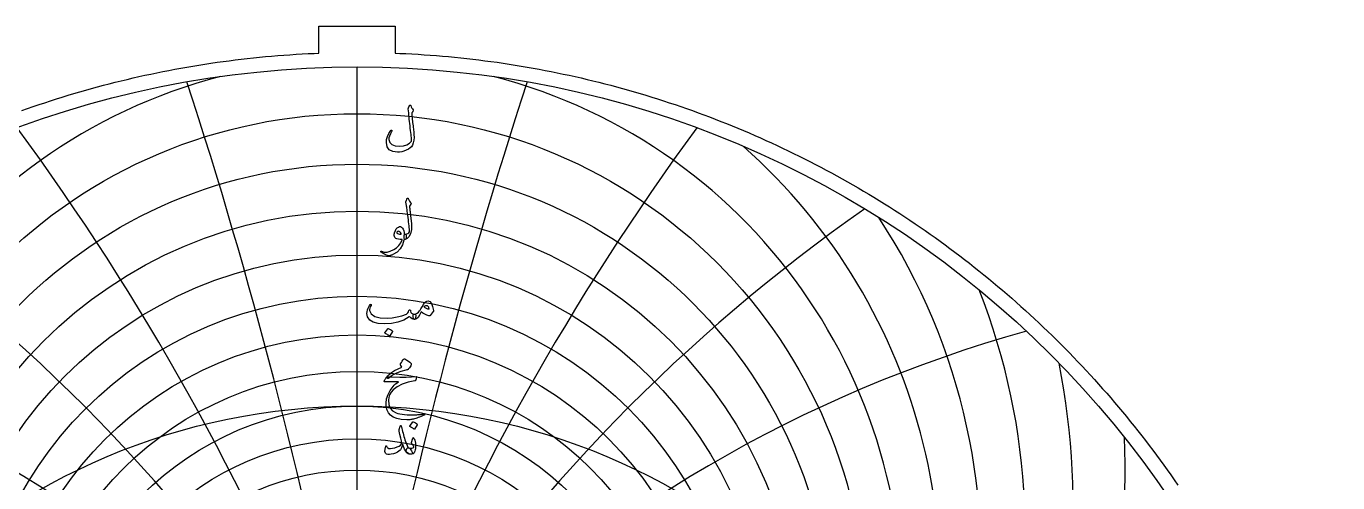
# Model space of a CAD drawing. Header units: millimetres. Extents: x -84 to 84, y -84 to 86.
# Drawn here: x -27.8 to 82.3, y 47.5 to 85.8 of the extents above; entities that cross this region are included whole.
import ezdxf

# ---------------------------------------------------------------- set-up
doc = ezdxf.new("R2010")
doc.units = ezdxf.units.MM
for name, color, linetype in [('CUT_OUTER', 1, 'Continuous'), ('ENGRAVE', 7, 'Continuous'), ('ENGRAVE_FINE', 8, 'Continuous'), ('TEXT', 5, 'Continuous')]:
    doc.layers.add(name, color=color, linetype=linetype)

msp = doc.modelspace()

# ---------------------------------------------------------------- linework, layer by layer
at = {"layer": 'CUT_OUTER'}
msp.add_lwpolyline([(-28.1547, 78.6872), (-27.6714, 78.8585), (-27.187, 79.0268), (-26.7016, 79.1921), (-26.2152, 79.3544), (-25.7278, 79.5138), (-25.2394, 79.6702), (-24.7501, 79.8235), (-24.2598, 79.9739), (-23.7686, 80.1212), (-23.2766, 80.2656), (-22.7836, 80.4069), (-22.2899, 80.5452), (-21.7952, 80.6804), (-21.2998, 80.8126), (-20.8035, 80.9418), (-20.3065, 81.0679), (-19.8087, 81.191), (-19.3101, 81.311), (-18.8108, 81.428), (-18.3108, 81.5419), (-17.8102, 81.6527), (-17.3088, 81.7604), (-16.8068, 81.8651), (-16.3042, 81.9667), (-15.8009, 82.0652), (-15.2971, 82.1606), (-14.7927, 82.2529), (-14.2877, 82.3421), (-13.7822, 82.4282), (-13.2762, 82.5112), (-12.7696, 82.5912), (-12.2626, 82.668), (-11.7552, 82.7416), (-11.2472, 82.8122), (-10.7389, 82.8797), (-10.2302, 82.944), (-9.721, 83.0052), (-9.2115, 83.0633), (-8.7017, 83.1182), (-8.1915, 83.1701), (-7.6811, 83.2188), (-7.1703, 83.2643), (-6.6593, 83.3068), (-6.148, 83.3461), (-5.6365, 83.3822), (-5.1247, 83.4152), (-4.6128, 83.4451), (-4.1007, 83.4718), (-3.5885, 83.4954), (-3.2025, 83.5108), (-3.2025, 85.7685), (3.2025, 85.7685), (3.2025, 83.5108), (3.5885, 83.4954), (4.1007, 83.4718), (4.6128, 83.4451), (5.1247, 83.4152), (5.6365, 83.3822), (6.148, 83.3461), (6.6593, 83.3068), (7.1703, 83.2643), (7.6811, 83.2188), (8.1915, 83.1701), (8.7017, 83.1182), (9.2115, 83.0633), (9.721, 83.0052), (10.2302, 82.944), (10.7389, 82.8797), (11.2472, 82.8122), (11.7552, 82.7416), (12.2626, 82.668), (12.7696, 82.5912), (13.2762, 82.5112), (13.7822, 82.4282), (14.2877, 82.3421), (14.7927, 82.2529), (15.2971, 82.1606), (15.8009, 82.0652), (16.3042, 81.9667), (16.8068, 81.8651), (17.3088, 81.7604), (17.8102, 81.6527), (18.3108, 81.5419), (18.8108, 81.428), (19.3101, 81.311), (19.8087, 81.191), (20.3065, 81.0679), (20.8035, 80.9418), (21.2998, 80.8126), (21.7952, 80.6804), (22.2899, 80.5452), (22.7836, 80.4069), (23.2766, 80.2656), (23.7686, 80.1212), (24.2598, 79.9739), (24.7501, 79.8235), (25.2394, 79.6702), (25.7278, 79.5138), (26.2152, 79.3544), (26.7016, 79.1921), (27.187, 79.0268), (27.6714, 78.8585), (28.1547, 78.6872), (28.637, 78.513), (29.1182, 78.3358), (29.5983, 78.1556), (30.0773, 77.9725), (30.5552, 77.7865), (31.0319, 77.5976), (31.5075, 77.4057), (31.9818, 77.2109), (32.455, 77.0132), (32.9269, 76.8126), (33.3976, 76.6092), (33.867, 76.4028), (34.3352, 76.1936), (34.8021, 75.9814), (35.2676, 75.7665), (35.7318, 75.5486), (36.1947, 75.328), (36.6563, 75.1045), (37.1164, 74.8781), (37.5751, 74.649), (38.0325, 74.417), (38.4884, 74.1823), (38.9428, 73.9447), (39.3958, 73.7044), (39.8473, 73.4612), (40.2973, 73.2154), (40.7458, 72.9667), (41.1927, 72.7153), (41.6381, 72.4612), (42.082, 72.2044), (42.5242, 71.9448), (42.9649, 71.6825), (43.4039, 71.4175), (43.8413, 71.1499), (44.277, 70.8795), (44.7111, 70.6065), (45.1435, 70.3309), (45.5742, 70.0525), (46.0031, 69.7716), (46.4304, 69.488), (46.8559, 69.2018), (47.2796, 68.913), (47.7016, 68.6216), (48.1217, 68.3276), (48.5401, 68.0311), (48.9566, 67.7319), (49.3713, 67.4303), (49.7841, 67.1261), (50.195, 66.8193), (50.6041, 66.5101), (51.0112, 66.1983), (51.4164, 65.8841), (51.8197, 65.5674), (52.2211, 65.2482), (52.6204, 64.9265), (53.0178, 64.6024), (53.4132, 64.2759), (53.8066, 63.9469), (54.198, 63.6156), (54.5873, 63.2818), (54.9745, 62.9457), (55.3597, 62.6072), (55.7429, 62.2663), (56.1239, 61.9231), (56.5028, 61.5776), (56.8795, 61.2297), (57.2542, 60.8796), (57.6266, 60.5271), (57.9969, 60.1724), (58.365, 59.8154), (58.731, 59.4562), (59.0947, 59.0947), (59.4562, 58.731), (59.8154, 58.365), (60.1724, 57.9969), (60.5271, 57.6266), (60.8796, 57.2542), (61.2297, 56.8795), (61.5776, 56.5028), (61.9231, 56.1239), (62.2663, 55.7429), (62.6072, 55.3597), (62.9457, 54.9745), (63.2818, 54.5873), (63.6156, 54.198), (63.9469, 53.8066), (64.2759, 53.4132), (64.6024, 53.0178), (64.9265, 52.6204), (65.2482, 52.2211), (65.5674, 51.8197), (65.8841, 51.4164), (66.1983, 51.0112), (66.5101, 50.6041), (66.8193, 50.195), (67.1261, 49.7841), (67.4303, 49.3713), (67.7319, 48.9566), (68.0311, 48.5401), (68.3276, 48.1217), (68.6216, 47.7016), (68.913, 47.2796)], dxfattribs=at)
at = {"layer": 'ENGRAVE'}
msp.add_lwpolyline([(0, -82.35), (0, 82.35)], dxfattribs=at)
for centre, radius in [((0, 0), 82.35), ((0, 34.2644), 39.9301), ((0, 29.108), 27.6965), ((0, 0), 53.9054)]:
    msp.add_circle(centre, radius, dxfattribs=at)
msp.add_arc((0, 43.17), 56.1115, 158.578774, 21.421226, dxfattribs=at)
at = {"layer": 'ENGRAVE_FINE'}
for centre, radius in [((0, 35.6681), 42.7648), ((0, 33.0042), 37.2467), ((0, 31.8713), 34.6964), ((0, 30.8518), 32.2634), ((0, 29.934), 29.934), ((0, 28.3653), 25.5402), ((0, 27.6984), 23.456), ((0, 27.1012), 21.4355)]:
    msp.add_circle(centre, radius, dxfattribs=at)
for centre, radius, start, end in [((0, 37.2347), 45.7724, 104.505507, 75.494493), ((-411.3773, -48.5367), 417.7235, 3.846969, 18.080135), ((-411.3773, -48.5367), 417.7235, 3.846969, 18.080135), ((411.3773, -48.5367), 417.7235, 161.919865, 176.153031), ((411.3773, -48.5367), 417.7235, 161.919865, 176.153031), ((-199.2936, -48.5367), 212.0838, 7.744385, 36.376389), ((-199.2936, -48.5367), 212.0838, 7.744385, 36.376389), ((199.2936, -48.5367), 212.0838, 143.623611, 172.255615), ((199.2936, -48.5367), 212.0838, 143.623611, 172.255615), ((0, 38.9874), 48.9782, 131.44749, 48.55251), ((0, 40.9545), 52.4125, 146.69677, 33.30323), ((-125.6376, -48.5367), 145.0738, 11.745134, 55.103196), ((-125.6376, -48.5367), 145.0738, 11.745134, 55.103196), ((125.6376, -48.5367), 145.0738, 124.896804, 168.254866), ((125.6376, -48.5367), 145.0738, 124.896804, 168.254866), ((-86.4461, -48.5367), 112.8474, 15.907198, 74.457561), ((-86.4461, -48.5367), 112.8474, 15.907198, 74.457561), ((86.4461, -48.5367), 112.8474, 105.542439, 164.092802), ((86.4461, -48.5367), 112.8474, 105.542439, 164.092802), ((0, 45.6757), 60.1196, 168.649585, 11.350415), ((0, 48.5238), 64.4913, 177.547342, 2.452658)]:
    msp.add_arc(centre, radius, start, end, dxfattribs=at)
at = {"layer": 'TEXT'}
for points in [[(4.4099, 79.1263), (4.4185, 79.1412), (4.4294, 79.1519), (4.4428, 79.1583), (4.4586, 79.1604), (4.4745, 79.1577), (4.4879, 79.1495), (4.4988, 79.1358), (4.5073, 79.1166), (4.5527, 79.0049), (4.6011, 78.9084), (4.6525, 78.8271), (4.707, 78.7611), (4.7231, 78.7373), (4.7277, 78.7099), (4.7207, 78.6789), (4.7021, 78.6442), (4.6903, 78.6274), (4.679, 78.6113), (4.6684, 78.5958), (4.6583, 78.5809), (4.6489, 78.5669), (4.64, 78.5541), (4.6318, 78.5425), (4.6242, 78.5322), (4.6114, 78.5133), (4.6023, 78.4908), (4.5968, 78.4646), (4.595, 78.4348), (4.6008, 78.3506), (4.6084, 78.2588), (4.6178, 78.1594), (4.6291, 78.0524), (4.6419, 77.9378), (4.6559, 77.8156), (4.6711, 77.6858), (4.6875, 77.5484), (4.7059, 77.4113), (4.7222, 77.2824), (4.7364, 77.1617), (4.7484, 77.0492), (4.7586, 76.9446), (4.7673, 76.8477), (4.7744, 76.7584), (4.7801, 76.6766), (4.7865, 76.4346), (4.7667, 76.2054), (4.7207, 75.989), (4.6486, 75.7854), (4.5783, 75.6658), (4.4696, 75.5553), (4.3226, 75.4539), (4.1372, 75.3617), (3.9363, 75.2853), (3.7476, 75.2314), (3.571, 75.2001), (3.4067, 75.1912), (2.9951, 75.2478), (2.7005, 75.4031), (2.5227, 75.6569), (2.4619, 76.0094), (2.4832, 76.2721), (2.552, 76.5293), (2.6682, 76.781), (2.832, 77.0273), (2.8445, 77.0416), (2.8576, 77.0504), (2.8713, 77.0538), (2.8856, 77.0516), (2.9008, 77.0458), (2.9124, 77.0382), (2.9203, 77.0288), (2.9245, 77.0175), (2.9276, 77.0008), (2.927, 76.9847), (2.9227, 76.9691), (2.9148, 76.9542), (2.8031, 76.7366), (2.7261, 76.5512), (2.6838, 76.3981), (2.6762, 76.2773), (2.7574, 76.017), (2.9331, 75.8353), (3.203, 75.7321), (3.5674, 75.7075), (3.8958, 75.7431), (4.1749, 75.8256), (4.4048, 75.9549), (4.5853, 76.1312), (4.5815, 76.2162), (4.5749, 76.3156), (4.5656, 76.4293), (4.5536, 76.5573), (4.5385, 76.6999), (4.5201, 76.8574), (4.4984, 77.0299), (4.4732, 77.2172), (4.4495, 77.4105), (4.427, 77.6007), (4.4057, 77.7879), (4.3856, 77.9721), (4.367, 78.1532), (4.3503, 78.3313), (4.3354, 78.5063), (4.3223, 78.6783), (4.3028, 78.8439), (4.3037, 78.8627), (4.3064, 78.8804), (4.311, 78.8968), (4.3174, 78.912)], [(4.1153, 71.0904), (4.1482, 71.1699), (4.1737, 71.2329), (4.192, 71.2795), (4.2029, 71.3096), (4.2115, 71.3288), (4.2224, 71.3425), (4.2358, 71.3507), (4.2517, 71.3534), (4.2696, 71.3504), (4.2845, 71.3412), (4.2964, 71.326), (4.3052, 71.3047), (4.3457, 71.2003), (4.3941, 71.1063), (4.4504, 71.0226), (4.5146, 70.9492), (4.5326, 70.9258), (4.5378, 70.8993), (4.5302, 70.8697), (4.5098, 70.8372), (4.4026, 70.6862), (4.4099, 70.6186), (4.4172, 70.5523), (4.4245, 70.4871), (4.4318, 70.4232), (4.4392, 70.3605), (4.4465, 70.299), (4.4538, 70.2388), (4.4611, 70.1797), (4.5283, 69.633), (4.5694, 69.2057), (4.5843, 68.8976), (4.5731, 68.7089), (4.4812, 68.3665), (4.3612, 68.1135), (4.2133, 67.9501), (4.0374, 67.8761), (4.0325, 67.8761), (4.0276, 67.8761), (4.0228, 67.8761), (4.0179, 67.8761), (3.989, 67.9035), (3.9704, 67.9662), (3.9622, 68.0642), (3.9643, 68.1976), (3.9689, 68.2469), (3.9826, 68.2828), (4.0054, 68.3053), (4.0374, 68.3144), (4.1609, 68.3391), (4.2638, 68.3838), (4.346, 68.4487), (4.4075, 68.5336), (4.4034, 68.6356), (4.3959, 68.7515), (4.3851, 68.8815), (4.371, 69.0255), (4.3538, 69.1828), (4.3338, 69.353), (4.3112, 69.5359), (4.2857, 69.7317), (4.2623, 69.924), (4.2407, 70.0969), (4.2209, 70.2503), (4.2029, 70.3843), (4.1874, 70.4987), (4.1749, 70.5937), (4.1655, 70.6692), (4.1591, 70.7252), (4.1104, 71.0028), (4.1089, 71.0302), (4.1092, 71.0539), (4.1113, 71.074), (4.1153, 71.0904)], [(3.94, 67.8226), (3.8258, 67.4217), (3.6344, 67.0859), (3.3656, 66.8153), (3.0195, 66.6099), (2.9711, 66.589), (2.9233, 66.5703), (2.8761, 66.5537), (2.8296, 66.5393), (2.7839, 66.5272), (2.7395, 66.518), (2.6962, 66.5114), (2.6542, 66.5076), (2.5495, 66.5225), (2.4107, 66.577), (2.2378, 66.6711), (2.0309, 66.8047), (2.0086, 66.8239), (1.9955, 66.8424), (1.9916, 66.8604), (1.9968, 66.8777), (2.0083, 66.8911), (2.0236, 66.8972), (2.0424, 66.896), (2.0649, 66.8875), (2.2801, 66.8178), (2.5215, 66.8181), (2.7891, 66.8884), (3.0828, 67.0287), (3.3227, 67.1916), (3.5211, 67.383), (3.6782, 67.6031), (3.7939, 67.8518), (3.7929, 67.8606), (3.7902, 67.8676), (3.7856, 67.8728), (3.7792, 67.8761), (3.6115, 67.8859), (3.4688, 67.9053), (3.351, 67.9346), (3.2581, 67.9735), (3.1863, 68.0338), (3.1413, 68.1172), (3.123, 68.2237), (3.1315, 68.3534), (3.1343, 68.3706), (3.1376, 68.3881), (3.1416, 68.4059), (3.1461, 68.424), (3.1513, 68.4427), (3.1571, 68.4624), (3.1635, 68.4829), (3.1705, 68.5044), (3.2277, 68.6435), (3.2971, 68.7588), (3.3787, 68.8505), (3.4724, 68.9183), (3.5683, 68.9555), (3.6563, 68.9549), (3.7363, 68.9165), (3.8085, 68.8404), (3.8715, 68.7345), (3.9193, 68.6115), (3.9518, 68.4715), (3.9692, 68.3144), (3.9788, 68.3146), (3.9881, 68.315), (3.997, 68.3158), (4.0057, 68.3169), (4.0144, 68.3179), (4.0234, 68.3187), (4.0326, 68.3192), (4.0422, 68.3193), (4.0751, 68.3123), (4.1007, 68.2913), (4.1189, 68.2563), (4.1299, 68.2073), (4.1345, 68.1534), (4.1335, 68.0989), (4.1272, 68.0438), (4.1153, 67.9881), (4.0998, 67.9391), (4.0824, 67.9041), (4.0632, 67.8831), (4.0422, 67.8761), (3.9497, 67.8761), (3.9491, 67.8673), (3.9473, 67.8554), (3.9442, 67.8405), (3.94, 67.8226)], [(3.7062, 68.368), (3.6551, 68.4572), (3.599, 68.5202), (3.5382, 68.557), (3.4724, 68.5677), (3.4332, 68.5573), (3.3982, 68.5409), (3.3674, 68.5184), (3.3409, 68.4898), (3.3324, 68.4745), (3.3312, 68.4581), (3.3373, 68.4405), (3.3507, 68.4216), (3.4009, 68.3774), (3.4736, 68.3473), (3.5689, 68.3312), (3.6867, 68.329), (3.6989, 68.3315), (3.7062, 68.3388), (3.7086, 68.351), (3.7062, 68.368)], [(1.1104, 62.4135), (1.1277, 62.4324), (1.1457, 62.4403), (1.1643, 62.4373), (1.1834, 62.4233), (1.1981, 62.405), (1.2029, 62.3843), (1.1981, 62.3612), (1.1834, 62.3356), (1.1092, 62.2205), (1.0617, 62.114), (1.041, 62.016), (1.0471, 61.9265), (1.1996, 61.6325), (1.4964, 61.4273), (1.9374, 61.311), (2.5227, 61.2836), (2.9571, 61.3156), (3.3738, 61.3823), (3.7729, 61.4836), (4.1542, 61.6197), (4.2215, 61.6596), (4.2772, 61.7207), (4.3214, 61.8032), (4.3539, 61.907), (4.3649, 61.9366), (4.3831, 61.9569), (4.4087, 61.9682), (4.4416, 61.9703), (4.465, 61.9603), (4.4818, 61.9399), (4.4918, 61.9092), (4.4952, 61.8681), (4.518, 61.7664), (4.5816, 61.6903), (4.686, 61.6398), (4.8312, 61.6148), (4.8836, 61.6033), (4.9189, 61.5734), (4.9371, 61.5253), (4.9383, 61.459), (4.9207, 61.3354), (4.8969, 61.2471), (4.8671, 61.1942), (4.8312, 61.1765), (4.7244, 61.1905), (4.623, 61.2325), (4.5271, 61.3025), (4.4367, 61.4005), (4.4291, 61.4045), (4.416, 61.4017), (4.3975, 61.3923), (4.3734, 61.3762), (3.9193, 61.1205), (3.4237, 60.9379), (2.8868, 60.8283), (2.3085, 60.7918), (1.774, 60.8283), (1.3588, 60.9379), (1.0629, 61.1205), (0.8864, 61.3762), (0.8462, 61.5189), (0.8328, 61.6647), (0.8462, 61.8136), (0.8864, 61.9655), (0.9405, 62.1067), (0.9959, 62.2285), (1.0526, 62.3307), (1.1104, 62.4135)], [(5.9611, 62.7252), (6.1136, 62.671), (6.2399, 62.5182), (6.34, 62.2668), (6.414, 61.9168), (6.4167, 61.8915), (6.4152, 61.8693), (6.4094, 61.8501), (6.3994, 61.834), (6.1315, 61.4979), (6.113, 61.4775), (6.0914, 61.4651), (6.0667, 61.4605), (6.039, 61.4638), (5.857, 61.5259), (5.6859, 61.6051), (5.5258, 61.7013), (5.3767, 61.8145), (5.2564, 61.5354), (5.1246, 61.336), (4.9813, 61.2164), (4.8263, 61.1765), (4.809, 61.1829), (4.791, 61.2021), (4.7725, 61.234), (4.7533, 61.2788), (4.7238, 61.3896), (4.7131, 61.4785), (4.7213, 61.5454), (4.7484, 61.5905), (4.7642, 61.6011), (4.7825, 61.6087), (4.8032, 61.6133), (4.8263, 61.6148), (4.9371, 61.6337), (5.0455, 61.6854), (5.1514, 61.7701), (5.2549, 61.8875), (5.3003, 61.9557), (5.3681, 62.0677), (5.4585, 62.2236), (5.5715, 62.4233), (5.6597, 62.5554), (5.7541, 62.6497), (5.8545, 62.7063), (5.9611, 62.7252)], [(5.6104, 62.2479), (5.7017, 62.1718), (5.8052, 62.1091), (5.9209, 62.0598), (6.0487, 62.0239), (6.0417, 62.1198), (6.0159, 62.198), (5.9711, 62.2586), (5.9075, 62.3015), (5.8341, 62.3237), (5.7602, 62.3222), (5.6856, 62.2969), (5.6104, 62.2479)], [(2.5861, 60.3924), (2.5921, 60.3985), (2.6007, 60.4021), (2.6116, 60.4034), (2.625, 60.4021), (2.7197, 60.3638), (2.8089, 60.3169), (2.8926, 60.2615), (2.9708, 60.1976), (2.9784, 60.1879), (2.9818, 60.1781), (2.9808, 60.1684), (2.9757, 60.1586), (2.7468, 59.7885), (2.7382, 59.7797), (2.7273, 59.7776), (2.7139, 59.7821), (2.6981, 59.7934), (2.6844, 59.8031), (2.6628, 59.8177), (2.6332, 59.8372), (2.5958, 59.8616), (2.5498, 59.8908), (2.4947, 59.9249), (2.4305, 59.9638), (2.3572, 60.0077), (2.3474, 60.015), (2.3425, 60.0223), (2.3425, 60.0296), (2.3474, 60.0369)], [(4.1104, 56.9136), (3.6849, 56.8025), (3.3093, 56.6591), (2.9836, 56.4835), (2.7078, 56.2756), (2.6655, 56.2436), (2.6262, 56.2257), (2.59, 56.2217), (2.5568, 56.2318), (2.5182, 56.2777), (2.524, 56.3425), (2.5742, 56.4263), (2.6688, 56.5288), (2.8926, 56.7145), (3.1498, 56.8819), (3.4405, 57.0311), (3.7646, 57.162), (3.6721, 57.2983), (3.6548, 57.3324), (3.6465, 57.3665), (3.6474, 57.4006), (3.6575, 57.4347), (3.7229, 57.5647), (3.7829, 57.6721), (3.8374, 57.757), (3.8864, 57.8194), (3.9177, 57.8489), (3.9485, 57.8645), (3.9786, 57.866), (4.0081, 57.8535), (4.1795, 57.7567), (4.3235, 57.666), (4.4401, 57.5814), (4.5292, 57.5029), (4.5466, 57.4776), (4.5548, 57.4456), (4.5539, 57.407), (4.5439, 57.3616), (4.5125, 57.2907), (4.4623, 57.2046), (4.3932, 57.1032), (4.3052, 56.9866), (4.2821, 56.9693), (4.2419, 56.9513), (4.1847, 56.9328), (4.1104, 56.9136)], [(2.9611, 56.3486), (3.586, 56.3267), (4.1262, 56.3243), (4.5819, 56.3413), (4.953, 56.3779), (4.9644, 56.3792), (4.9743, 56.3785), (4.9826, 56.3756), (4.9895, 56.3706), (4.9945, 56.3637), (4.9974, 56.3553), (4.9982, 56.3454), (4.9968, 56.334), (4.9872, 56.2896), (4.9779, 56.2488), (4.9689, 56.2117), (4.9603, 56.1782), (4.9519, 56.1484), (4.9438, 56.1222), (4.9361, 56.0996), (4.9286, 56.0808), (4.9128, 56.0506), (4.8945, 56.0284), (4.8738, 56.0141), (4.8507, 56.0077), (4.2882, 55.9058), (3.7987, 55.746), (3.3823, 55.5283), (3.039, 55.2528), (2.8655, 55.0547), (2.7395, 54.845), (2.6609, 54.6237), (2.6299, 54.3908), (2.6597, 54.0253), (2.7784, 53.7273), (2.986, 53.4969), (3.2825, 53.334), (3.4362, 53.2847), (3.6051, 53.2439), (3.7893, 53.2116), (3.9887, 53.1879), (4.2029, 53.1724), (4.4318, 53.1648), (4.6754, 53.1651), (4.9335, 53.1733), (5.0252, 53.1785), (5.1155, 53.1842), (5.2042, 53.1906), (5.2914, 53.1976), (5.3765, 53.2053), (5.4588, 53.2135), (5.5384, 53.2223), (5.6153, 53.2317), (5.6387, 53.2329), (5.6555, 53.2269), (5.6655, 53.2135), (5.6689, 53.1928), (5.667, 53.1687), (5.6616, 53.1502), (5.6524, 53.1371), (5.6396, 53.1295), (5.5021, 53.0713), (5.3718, 53.0187), (5.2488, 52.9715), (5.1331, 52.9298), (5.0251, 52.8933), (4.925, 52.8616), (4.8327, 52.8348), (4.7484, 52.8129), (4.6691, 52.7968), (4.592, 52.7825), (4.5169, 52.77), (4.444, 52.7593), (4.3729, 52.7511), (4.3034, 52.7459), (4.2354, 52.7438), (4.1689, 52.7447), (3.7147, 52.78), (3.3361, 52.8567), (3.0329, 52.9748), (2.8052, 53.1343), (2.6381, 53.3337), (2.5215, 53.5666), (2.4555, 53.8329), (2.44, 54.1327), (2.4877, 54.5047), (2.6019, 54.8657), (2.7824, 55.2157), (3.0292, 55.5548), (3.1257, 55.6574), (3.235, 55.7557), (3.3571, 55.8497), (3.4919, 55.9395), (2.3133, 55.9493), (2.285, 55.9615), (2.2731, 55.9834), (2.2777, 56.015), (2.2987, 56.0564), (2.3383, 56.1167), (2.3742, 56.1709), (2.4065, 56.219), (2.4351, 56.261), (2.46, 56.2966), (2.4813, 56.3255), (2.499, 56.3477), (2.513, 56.3632), (2.5447, 56.366), (2.6299, 56.3645), (2.7687, 56.3587), (2.9611, 56.3486)], [(3.733, 52.1536), (3.761, 52.0259), (3.7914, 51.8961), (3.8243, 51.7641), (3.8596, 51.63), (3.8973, 51.4932), (3.9375, 51.353), (3.9801, 51.2095), (4.0252, 51.0627), (4.1162, 50.7985), (4.1993, 50.6), (4.2745, 50.4673), (4.3417, 50.4003), (4.4005, 50.3604), (4.4599, 50.3041), (4.5198, 50.2314), (4.5804, 50.1422), (4.6376, 50.0317), (4.6534, 49.9486), (4.6279, 49.8929), (4.5609, 49.8646), (4.3445, 49.8865), (4.153, 50.0302), (3.9865, 50.2956), (3.845, 50.6828), (3.8419, 50.6892), (3.8377, 50.6937), (3.8322, 50.6965), (3.8255, 50.6974), (3.8206, 50.6965), (3.8158, 50.6937), (3.8109, 50.6892), (3.806, 50.6828), (3.7923, 50.6201), (3.7756, 50.5537), (3.7558, 50.4837), (3.733, 50.4101), (3.708, 50.3404), (3.6818, 50.2822), (3.6544, 50.2357), (3.6258, 50.2006), (3.523, 50.1109), (3.3945, 50.0314), (3.2405, 49.9623), (3.0609, 49.9036), (2.8783, 49.86), (2.72, 49.8415), (2.5861, 49.8479), (2.4765, 49.8792), (2.3827, 49.9577), (2.3401, 50.0959), (2.3486, 50.2938), (2.4083, 50.5513), (2.4141, 50.5598), (2.4217, 50.5659), (2.4311, 50.5696), (2.4424, 50.5708), (2.4558, 50.5693), (2.4667, 50.5647), (2.4753, 50.5571), (2.4813, 50.5464), (2.5045, 50.4926), (2.53, 50.4478), (2.5581, 50.4122), (2.5885, 50.3857), (2.6835, 50.3504), (2.8125, 50.3419), (2.9757, 50.3601), (3.1729, 50.4052), (3.3832, 50.4728), (3.5467, 50.5489), (3.6633, 50.6335), (3.733, 50.7266), (3.7445, 50.821), (3.7257, 50.9823), (3.6764, 51.2106), (3.5966, 51.5058), (3.5583, 51.6614), (3.5357, 51.7871), (3.529, 51.883), (3.5382, 51.949), (3.6307, 52.212), (3.6407, 52.2397), (3.6514, 52.2595), (3.6627, 52.2714), (3.6745, 52.2753), (3.6891, 52.2677), (3.7038, 52.2449), (3.7184, 52.2068), (3.733, 52.1536)], [(4.6729, 52.5724), (4.679, 52.5785), (4.6875, 52.5822), (4.6985, 52.5834), (4.7119, 52.5822), (4.8065, 52.5438), (4.8957, 52.4969), (4.9794, 52.4415), (5.0577, 52.3776), (5.0653, 52.3679), (5.0686, 52.3581), (5.0677, 52.3484), (5.0625, 52.3386), (4.8336, 51.9685), (4.8251, 51.9597), (4.8142, 51.9576), (4.8008, 51.9621), (4.7849, 51.9734), (4.7712, 51.9831), (4.7496, 51.9977), (4.7201, 52.0172), (4.6827, 52.0416), (4.6367, 52.0708), (4.5816, 52.1049), (4.5174, 52.1438), (4.444, 52.1877), (4.4343, 52.195), (4.4294, 52.2023), (4.4294, 52.2096), (4.4343, 52.2169)], [(4.7168, 50.5805), (4.6881, 50.6283), (4.6607, 50.6694), (4.6346, 50.7038), (4.6096, 50.7315), (4.5916, 50.7552), (4.5816, 50.7826), (4.5795, 50.8137), (4.5853, 50.8484), (4.6875, 51.2185), (4.7018, 51.2508), (4.7204, 51.2599), (4.7432, 51.2459), (4.7703, 51.2088), (4.8111, 51.1299), (4.8458, 51.0347), (4.8744, 50.923), (4.8969, 50.7948), (4.91, 50.6718), (4.9152, 50.5513), (4.9125, 50.4332), (4.9018, 50.3175), (4.8845, 50.2168), (4.8616, 50.1288), (4.8333, 50.0536), (4.7995, 49.9912), (4.7578, 49.945), (4.7009, 49.9084), (4.6288, 49.8817), (4.5414, 49.8646), (4.4519, 49.8613), (4.3685, 49.8756), (4.2912, 49.9075), (4.22, 49.9571), (4.1649, 50.0201), (4.136, 50.0923), (4.1332, 50.1736), (4.1567, 50.264), (4.1941, 50.3379), (4.2383, 50.3845), (4.2891, 50.4037), (4.3466, 50.3955), (4.4793, 50.3635), (4.595, 50.3601), (4.6936, 50.3854), (4.7752, 50.4393), (4.777, 50.4536), (4.7679, 50.4819), (4.7478, 50.5242), (4.7168, 50.5805)]]:
    msp.add_lwpolyline(points, close=True, dxfattribs=at)

doc.saveas('drawing.dxf')
